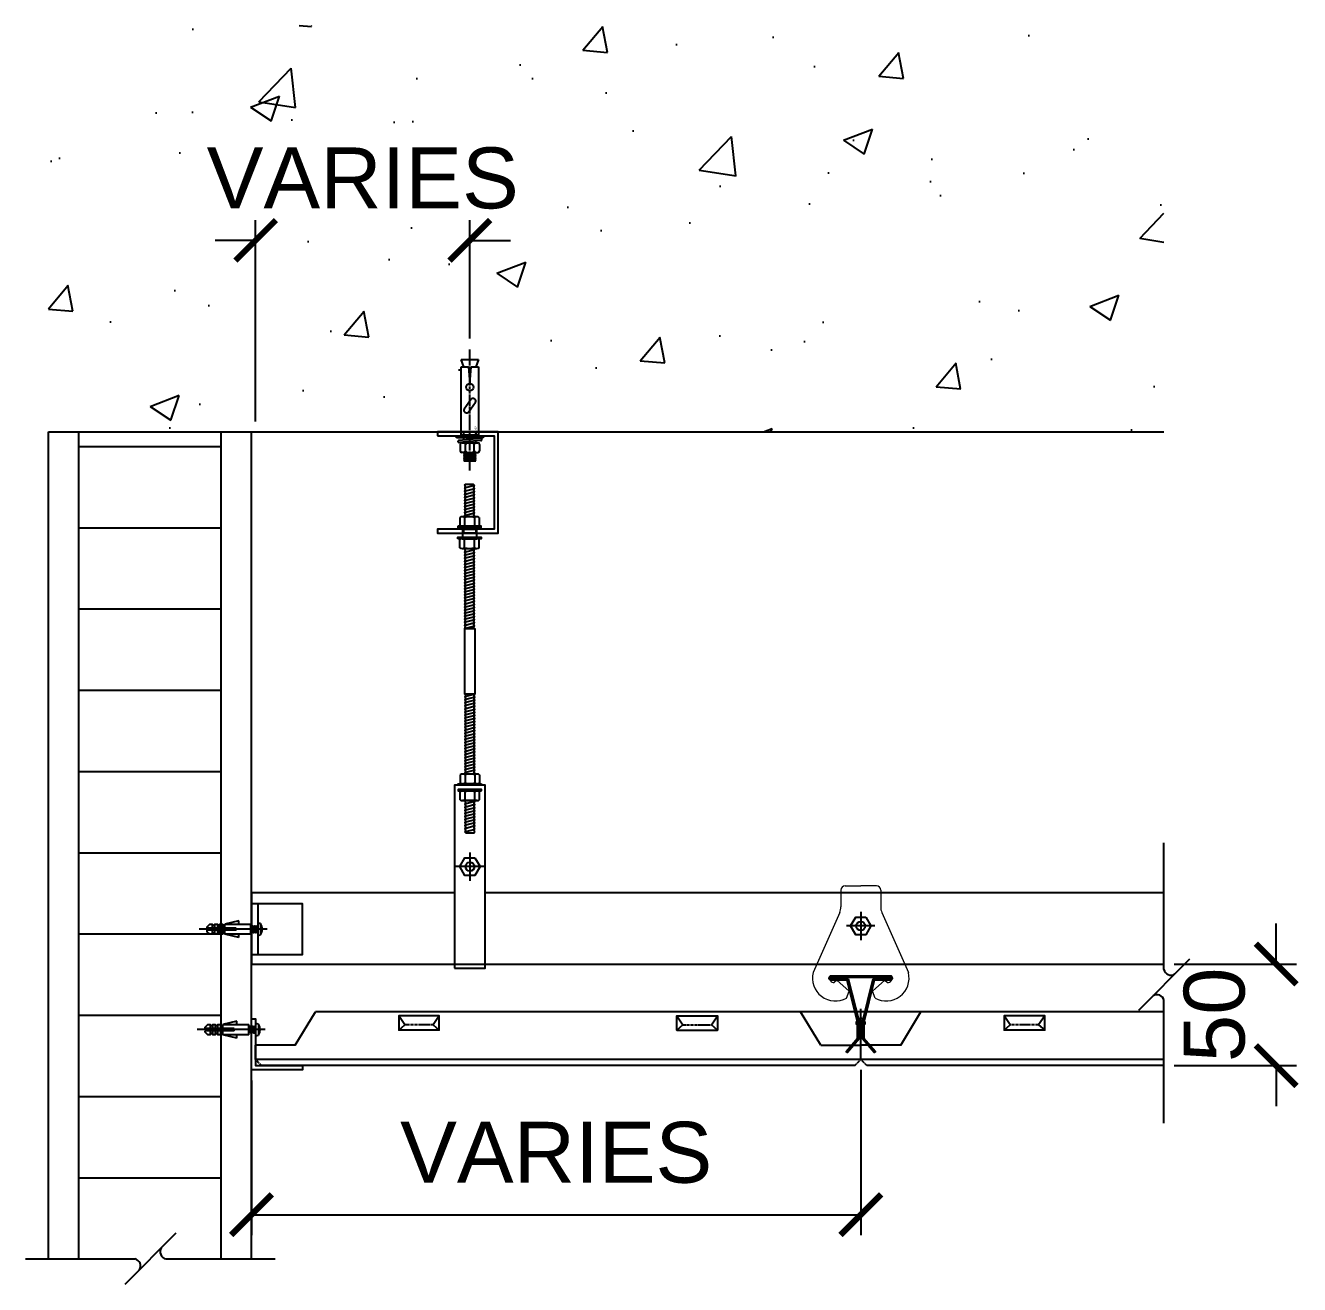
# Model space of a CAD drawing. Header units: millimetres. Extents: x 28487 to 58856, y 2691 to 22893.
# Drawn here: x 29081 to 29709, y 11157 to 11777 of the extents above; entities that cross this region are included whole.
import ezdxf

# ---------------------------------------------------------------- set-up
doc = ezdxf.new("R2010")
doc.units = ezdxf.units.MM
doc.linetypes.add('ACAD_ISO02W100', pattern=[15, 12, -3])
doc.linetypes.add('CENTER', pattern=[2, 1.25, -0.25, 0.25, -0.25])
for name, color, linetype in [('0-LOCK', 251, 'Continuous'), ('000 - EX D I M', 251, 'Continuous'), ('000 - H A T C H', 9, 'Continuous'), ('000 - L I N E 0.1', 1, 'Continuous'), ('ARC350_A', 1, 'Continuous'), ('GRID', 5, 'CENTER'), ('LINE', 7, 'Continuous')]:
    doc.layers.add(name, color=color, linetype=linetype)
doc.layers.add('000 - H I D D E N', color=7, linetype='Continuous', plot=False)
doc.styles.add('Arial', font='arial.ttf')
doc.styles.add('Cetury Gothic', font='GOTHIC.TTF')
doc.dimstyles.new('DIM 50 E-E', dxfattribs={"dimscale": 50, "dimtxt": 3, "dimasz": 2, "dimexe": 2, "dimexo": 2.5, "dimgap": 1.5, "dimtad": 1, "dimdec": 0, "dimzin": 0, "dimdsep": 46, "dimtxsty": 'Arial', "dimblk": 'ARCHTICK', "dimcen": 2, "dimclrd": 1, "dimclre": 1, "dimclrt": 3, "dimaunit": 1, "dimadec": 6, "dimazin": 0, "dimtfac": 1, "dimtdec": 0, "dimtix": 1, "dimtofl": 0, "dimtmove": 2, "dimatfit": 3, "dimfxl": 1, "dimtolj": 1, "dimtzin": 0, "dimlwd": -1, "dimlwe": -1, "dimarcsym": 0})

# ---------------------------------------------------------------- blocks, each defined once
blk = doc.blocks.new('A$C06CA28E6')
at = {"layer": '000 - H A T C H', "color": 8}
blk.add_line((15.82, 2.52), (10.78, -2.52), dxfattribs=at)
for centre, radius, start, end in [((14.97, 0.69), 0.709, 146.68, 258.0794), ((11.63, -0.69), 0.704, 326.7272, 78.2728)]:
    blk.add_arc(centre, radius, start, end, dxfattribs=at)
blk = doc.blocks.new('A$C61A14B6B')
at = {"layer": '000 - H A T C H', "color": 8}
blk.add_line((2.52, -5.46), (-2.52, -10.5), dxfattribs=at)
for centre, radius, start, end in [((0.69, -6.31), 0.709, 191.9206, 303.32), ((-0.69, -9.65), 0.704, 11.7272, 123.2728)]:
    blk.add_arc(centre, radius, start, end, dxfattribs=at)
blk = doc.blocks.new('A$C78244B8F')
at = {"layer": '000 - L I N E 0.1'}
for p, q in [((0.0195, 0.0083), (0.01267, 0.00665)), ((0.01267, 0.00665), (0.02547, 0.00665)), ((0.01267, 0.00465), (0.01267, 0.00665)), ((0.0195, 0.00665), (0.0195, 0.0083)), ((0.02547, 0.00165), (0.02547, 0.00665)), ((0.02878, 0.00706), (0.02878, 0.00124)), ((0.03024, 0.00691), (0.03024, 0.00139)), ((0.03338, 0.00415), (0, 0.00415)), ((0.0182, 0.00465), (0.00392, 0.00465)), ((0.00767, 0.00602), (0.00642, 0.00602)), ((0.00767, 0.00227), (0.00642, 0.00227)), ((0.01017, 0.00602), (0.00892, 0.00602)), ((0.01017, 0.00227), (0.00892, 0.00227)), ((0.01267, 0.00602), (0.01142, 0.00602)), ((0.01267, 0.00227), (0.01142, 0.00227)), ((0.01267, 0.00165), (0.01267, 0.00365)), ((0.02547, 0.00165), (0.01267, 0.00165)), ((0.0195, 0), (0.01267, 0.00165)), ((0.0182, 0.00365), (0.0182, 0.00465)), ((0.0195, 0), (0.0195, 0.00165)), ((0.02587, 0.00545), (0.02547, 0.00545)), ((0.02591, 0.00285), (0.02547, 0.00481)), ((0.02551, 0.00245), (0.02547, 0.00253)), ((0.02568, 0.00245), (0.02591, 0.00285)), ((0.02645, 0.00285), (0.0259, 0.00285)), ((0.02703, 0.00545), (0.02649, 0.00545)), ((0.02761, 0.00285), (0.02707, 0.00285)), ((0.02819, 0.00545), (0.02765, 0.00545)), ((0.02877, 0.00285), (0.02823, 0.00285)), ((0.03024, 0.00451), (0.03024, 0.00379)), ((0.03095, 0.00451), (0.03024, 0.00451)), ((0.03024, 0.00379), (0.03095, 0.00379))]:
    blk.add_line(p, q, dxfattribs=at)
for points in [[(0.00392, 0.00465), (0.00392, 0.0054), (0.00517, 0.00665), (0.00642, 0.00665), (0.00642, 0.00465)], [(0.00767, 0.00465), (0.00767, 0.00665), (0.00892, 0.00665), (0.00892, 0.00465)], [(0.01017, 0.00465), (0.01017, 0.00665), (0.01142, 0.00665), (0.01142, 0.00465)], [(0.0182, 0.00365), (0.00392, 0.00365)], [(0.00642, 0.00365), (0.00642, 0.00165), (0.00517, 0.00165), (0.00392, 0.0029), (0.00392, 0.00365)], [(0.00892, 0.00365), (0.00892, 0.00165), (0.00767, 0.00165), (0.00767, 0.00365)], [(0.01142, 0.00365), (0.01142, 0.00165), (0.01017, 0.00165), (0.01017, 0.00365)]]:
    blk.add_lwpolyline(points, dxfattribs=at)
for points in [[(0.02668, 0.00246), (0.02645, 0.00285), (0.02587, 0.00545), (0.02609, 0.00585, -0.57735), (0.02626, 0.00585), (0.02649, 0.00545), (0.02707, 0.00285), (0.02684, 0.00246, -0.57)], [(0.02784, 0.00246), (0.02761, 0.00285), (0.02703, 0.00546), (0.02726, 0.00585, -0.57735), (0.02742, 0.00585), (0.02765, 0.00546), (0.02823, 0.00285), (0.028, 0.00246, -0.57)]]:
    blk.add_lwpolyline(points, format="xyb", close=True, dxfattribs=at)
blk.add_lwpolyline([(0.02878, 0.00283), (0.02877, 0.00285), (0.02819, 0.00545), (0.02842, 0.00585, -0.57735), (0.02858, 0.00585), (0.02878, 0.0055)], format="xyb", dxfattribs=at)
for centre, radius, start, end in [((0.02878, -0.00028), 0.00734, 78.57881, 90), ((0.02535, 0.00415), 0.00561, 0, 29.48713), ((0.0256, 0.0025), 0.0000944, 210, 330), ((0.02878, 0.00858), 0.00734, 270, 281.42119), ((0.02535, 0.00415), 0.00561, 330.51287, 0)]:
    blk.add_arc(centre, radius, start, end, dxfattribs=at)
blk = doc.blocks.new('ERGEHTRHSRH')
at = {"color": 2}
for points in [[(34769.23, 5357.41, -0.552912), (34769.22, 5359.48), (34799.08, 5359.48, -0.552912), (34799.06, 5357.41), (34790.8, 5357.41), (34785.72, 5336.74)], [(34784.92, 5336.75), (34790.32, 5358), (34799.01, 5358, 0.453841), (34799.01, 5358.75), (34769.29, 5358.75, 0.453841), (34769.29, 5358), (34777.97, 5358), (34783.32, 5336.93), (34783.32, 5328.52), (34777.58, 5321.82), (34776.97, 5322.34), (34782.52, 5328.81), (34782.52, 5336.93), (34777.49, 5357.41), (34769.22, 5357.41)]]:
    blk.add_lwpolyline(points, format="xyb", dxfattribs=at)
blk.add_lwpolyline([(34785.72, 5336.74), (34785.72, 5328.87), (34791.32, 5322.34), (34790.71, 5321.82), (34784.92, 5328.57), (34784.92, 5336.75)], dxfattribs=at)
blk = doc.blocks.new('RHREHA')
at = {"color": 1, "linetype": 'Continuous', "lineweight": 0}
for p, q in [((33908.55, 5353.16), (33908.55, 5344.92)), ((33910.63, 5355.24), (33918.34, 5355.24)), ((33926.06, 5355.24), (33918.34, 5355.24)), ((33928.14, 5353.16), (33928.14, 5344.92)), ((33907.96, 5342.13), (33894.92, 5312.55)), ((33928.73, 5342.13), (33941.77, 5312.55)), ((33933.3, 5310.91), (33903.39, 5310.91)), ((33906.53, 5308.83), (33905.18, 5307.6)), ((33912.65, 5303.32), (33906.53, 5308.83)), ((33924.04, 5303.32), (33930.15, 5308.83)), ((33930.15, 5308.83), (33931.51, 5307.6)), ((33911.33, 5300.02), (33912.65, 5303.32)), ((33925.36, 5300.02), (33924.04, 5303.32))]:
    blk.add_line(p, q, dxfattribs=at)
blk.add_circle((33918.34, 5335.49), 2.23, dxfattribs=at)
for centre, radius, start, end in [((33910.63, 5353.16), 2.08, 90, 180), ((33926.06, 5353.16), 2.08, 0, 90), ((33901.62, 5344.92), 6.93, 336.20925, 0), ((33935.07, 5344.92), 6.93, 180, 203.79075), ((33905.8, 5309.79), 11.23, 165.80024, 299.46281), ((33905.32, 5310.04), 2.45, 168.72975, 266.85814), ((33903.39, 5310.43), 0.485, 90, 168.72975), ((33930.89, 5309.79), 11.23, 240.53719, 14.19976), ((33931.37, 5310.04), 2.45, 273.14186, 11.27025), ((33933.3, 5310.43), 0.485, 11.27025, 90)]:
    blk.add_arc(centre, radius, start, end, dxfattribs=at)
blk = doc.blocks.new('PLAN-BOLT')
for p, q in [((0, 7), (0, -7)), ((-7, 0), (7, 0))]:
    blk.add_line(p, q)
blk.add_lwpolyline([(-2.5, 4.33), (-5, 0), (-2.5, -4.33), (2.5, -4.33), (5, 0), (2.5, 4.33)], close=True)
blk = doc.blocks.new('HRAAREH')
at = {"layer": '0-LOCK', "color": 1}
blk.add_lwpolyline([(34277.88, 5580.82), (34283.88, 5580.82), (34283.88, 5578.82), (34277.88, 5578.82)], close=True, dxfattribs=at)
at = {"layer": '0-LOCK'}
blk.add_lwpolyline([(34277.88, 5532.82), (34283.88, 5532.82), (34283.88, 5530.82), (34277.88, 5530.82)], close=True, dxfattribs=at)
at = {"layer": '000 - L I N E 0.1', "color": 251, "linetype": 'CENTER'}
blk.add_line((34280.88, 5561.73), (34280.88, 5621.67), dxfattribs=at)
at = {"layer": '000 - L I N E 0.1', "color": 1}
for p, q in [((34277.88, 5612.81), (34276.68, 5616.41)), ((34276.68, 5616.41), (34285.08, 5616.41)), ((34285.08, 5616.41), (34283.88, 5612.81)), ((34276.68, 5579.05), (34276.68, 5612.81)), ((34276.68, 5612.81), (34280.19, 5612.81)), ((34280.19, 5612.81), (34280.88, 5604.59)), ((34280.88, 5604.59), (34281.58, 5612.81)), ((34281.58, 5612.81), (34285.08, 5612.81)), ((34285.08, 5612.81), (34285.08, 5579.05)), ((34281.58, 5596.83), (34278.14, 5591.91)), ((34283.38, 5596.79), (34282.97, 5597.07)), ((34278.38, 5590.52), (34278.79, 5590.23)), ((34280.18, 5590.48), (34283.63, 5595.39)), ((34274.38, 5577.82), (34274.38, 5578.82)), ((34274.38, 5578.82), (34287.38, 5578.82)), ((34287.38, 5577.82), (34274.38, 5577.82)), ((34285.08, 5579.05), (34276.68, 5579.05)), ((34277.88, 5578.82), (34277.88, 5579.05)), ((34277.88, 5576.9), (34277.88, 5577.82)), ((34283.88, 5578.82), (34283.88, 5579.05)), ((34283.88, 5577.43), (34283.88, 5577.82)), ((34287.38, 5578.82), (34287.38, 5577.82)), ((34275.16, 5575.86), (34275.13, 5576.26)), ((34275.49, 5576.69), (34286.17, 5577.63)), ((34286.27, 5576.43), (34275.59, 5575.5)), ((34276.08, 5574.57), (34276.08, 5571.45)), ((34276.92, 5575.41), (34284.84, 5575.41)), ((34277.94, 5575.41), (34276.92, 5575.41)), ((34277.88, 5575.41), (34277.88, 5575.7)), ((34277.94, 5575.41), (34279.62, 5575.41)), ((34278.78, 5571.45), (34278.78, 5574.57)), ((34279.62, 5575.41), (34282.15, 5575.41)), ((34282.15, 5575.41), (34283.83, 5575.41)), ((34282.99, 5571.45), (34282.99, 5574.57)), ((34283.83, 5575.41), (34284.84, 5575.41)), ((34283.88, 5575.41), (34283.88, 5576.22)), ((34285.68, 5574.57), (34285.68, 5571.45)), ((34286.6, 5577.27), (34286.64, 5576.87)), ((34277.94, 5570.61), (34276.92, 5570.61)), ((34283.88, 5570.61), (34277.88, 5570.01)), ((34283.88, 5570.01), (34277.88, 5569.41)), ((34283.88, 5569.41), (34277.88, 5568.81)), ((34283.88, 5568.81), (34277.88, 5568.21)), ((34283.88, 5568.21), (34277.88, 5567.61)), ((34283.88, 5567.61), (34277.88, 5567.01)), ((34283.88, 5567.01), (34277.88, 5566.41)), ((34277.88, 5566.41), (34283.88, 5566.41)), ((34277.94, 5570.61), (34279.62, 5570.61)), ((34279.62, 5570.61), (34282.15, 5570.61)), ((34282.15, 5570.61), (34283.83, 5570.61)), ((34283.83, 5570.61), (34284.84, 5570.61))]:
    blk.add_line(p, q, dxfattribs=at)
blk.add_circle((34280.88, 5602.79), 1.8, dxfattribs=at)
for centre, radius, start, end in [((34282.4, 5596.25), 1, 55, 145), ((34282.81, 5595.97), 1, 325, 55), ((34278.96, 5591.34), 1, 145, 235), ((34279.37, 5591.05), 1, 235, 325), ((34275.52, 5576.3), 0.4, 95, 185), ((34275.56, 5575.9), 0.4, 185, 275), ((34276.92, 5574.57), 0.84, 90, 180), ((34277.94, 5574.57), 0.84, 360, 90), ((34279.62, 5574.57), 0.84, 90, 180), ((34282.15, 5574.57), 0.84, 360, 90), ((34283.83, 5574.57), 0.84, 90, 180), ((34284.84, 5574.57), 0.84, 360, 90), ((34286.2, 5577.23), 0.4, 5, 95), ((34286.24, 5576.83), 0.4, 275, 5), ((34276.92, 5571.45), 0.84, 180, 270), ((34277.88, 5570.31), 0.3, 270, 90), ((34277.88, 5569.71), 0.3, 270, 90), ((34277.88, 5569.11), 0.3, 270, 90), ((34277.88, 5568.51), 0.3, 270, 90), ((34277.88, 5567.91), 0.3, 270, 90), ((34277.88, 5567.31), 0.3, 270, 90), ((34277.88, 5566.71), 0.3, 270, 90), ((34277.94, 5571.45), 0.84, 270, 0), ((34279.62, 5571.45), 0.84, 180, 270), ((34282.15, 5571.45), 0.84, 270, 0), ((34283.83, 5571.45), 0.84, 180, 270), ((34283.88, 5570.31), 0.3, 90, 270), ((34283.88, 5569.71), 0.3, 90, 270), ((34283.88, 5569.11), 0.3, 90, 270), ((34283.88, 5568.51), 0.3, 90, 270), ((34283.88, 5567.91), 0.3, 90, 270), ((34283.88, 5567.31), 0.3, 90, 270), ((34283.88, 5566.71), 0.3, 90, 270), ((34284.84, 5571.45), 0.84, 270, 0)]:
    blk.add_arc(centre, radius, start, end, dxfattribs=at)
at = {"layer": 'ARC350_A'}
for p, q in [((34283.21, 5554.33), (34278.21, 5552.99)), ((34283.21, 5554.33), (34278.21, 5552.99)), ((34283.21, 5554.33), (34278.21, 5552.99)), ((34283.21, 5554.33), (34278.21, 5552.99)), ((34275.93, 5538.65), (34275.93, 5534.61)), ((34275.93, 5538.65), (34275.93, 5534.61)), ((34277.13, 5539), (34284.3, 5539)), ((34277.13, 5539), (34284.3, 5539)), ((34277.13, 5534.26), (34284.3, 5534.26)), ((34277.13, 5534.26), (34284.3, 5534.26)), ((34278.32, 5538.65), (34278.32, 5534.61)), ((34278.32, 5538.65), (34278.32, 5534.61)), ((34283.11, 5538.65), (34283.11, 5534.61)), ((34283.11, 5538.65), (34283.11, 5534.61)), ((34285.5, 5538.65), (34285.5, 5534.61)), ((34285.5, 5538.65), (34285.5, 5534.61)), ((34275.93, 5523.71), (34275.93, 5527.75)), ((34275.93, 5523.71), (34275.93, 5527.75)), ((34277.13, 5528.1), (34284.3, 5528.1)), ((34277.13, 5528.1), (34284.3, 5528.1)), ((34277.21, 5532.89), (34284.21, 5532.89)), ((34277.21, 5530.89), (34284.21, 5530.89)), ((34278.32, 5523.71), (34278.32, 5527.75)), ((34278.32, 5523.71), (34278.32, 5527.75)), ((34283.11, 5523.71), (34283.11, 5527.75)), ((34283.11, 5523.71), (34283.11, 5527.75)), ((34285.5, 5523.71), (34285.5, 5527.75)), ((34285.5, 5523.71), (34285.5, 5527.75)), ((34277.13, 5523.36), (34284.3, 5523.36)), ((34277.13, 5523.36), (34284.3, 5523.36)), ((34278.21, 5483.99), (34282.97, 5483.99)), ((34278.21, 5483.99), (34282.97, 5483.99)), ((34283.4, 5451.64), (34278.65, 5451.64)), ((34276.12, 5411.92), (34276.12, 5407.89)), ((34284.49, 5412.27), (34277.32, 5412.27)), ((34278.51, 5411.92), (34278.51, 5407.89)), ((34283.3, 5411.92), (34283.3, 5407.89)), ((34285.69, 5411.92), (34285.69, 5407.89)), ((34284.49, 5407.53), (34277.32, 5407.53))]:
    blk.add_line(p, q, dxfattribs=at)
at = {"layer": 'ARC350_A', "linetype": 'ACAD_ISO02W100'}
for p, q in [((34277.21, 5532.89), (34277.21, 5530.89)), ((34277.21, 5530.89), (34277.21, 5528.89)), ((34284.21, 5532.89), (34284.21, 5530.89)), ((34284.21, 5530.89), (34284.21, 5528.89))]:
    blk.add_line(p, q, dxfattribs=at)
at = {"layer": 'ARC350_A', "color": 251}
for p, q in [((34276.12, 5399.57), (34276.12, 5403.6)), ((34284.49, 5403.95), (34277.32, 5403.95)), ((34278.51, 5399.57), (34278.51, 5403.6)), ((34283.3, 5399.57), (34283.3, 5403.6)), ((34285.69, 5399.57), (34285.69, 5403.6)), ((34284.49, 5399.22), (34277.32, 5399.22)), ((34278.4, 5383.88), (34283.4, 5385.22)), ((34278.4, 5383.88), (34283.4, 5385.22))]:
    blk.add_line(p, q, dxfattribs=at)
at = {"layer": 'ARC350_A', "color": 2}
blk.add_lwpolyline([(34264.88, 5578.82), (34292.88, 5578.82), (34292.88, 5532.82), (34264.88, 5532.82), (34264.88, 5530.82), (34294.88, 5530.82), (34294.88, 5580.82), (34264.88, 5580.82)], close=True, dxfattribs=at)
at = {"layer": 'ARC350_A'}
for points in [[(34278.21, 5549.99, 0.666667), (34278.21, 5551.49), (34283.21, 5552.83, 0.666667), (34283.21, 5551.33)], [(34278.21, 5549.99, 0.666667), (34278.21, 5551.49), (34283.21, 5552.83, 0.666667), (34283.21, 5551.33)], [(34278.21, 5549.99, 0.666667), (34278.21, 5551.49), (34283.21, 5552.83, 0.666667), (34283.21, 5551.33)], [(34278.21, 5549.99, 0.666667), (34278.21, 5551.49), (34283.21, 5552.83, 0.666667), (34283.21, 5551.33)], [(34278.21, 5548.49, 0.666667), (34278.21, 5549.99), (34283.21, 5551.33, 0.666667), (34283.21, 5549.83)], [(34278.21, 5548.49, 0.666667), (34278.21, 5549.99), (34283.21, 5551.33, 0.666667), (34283.21, 5549.83)], [(34278.21, 5548.49, 0.666667), (34278.21, 5549.99), (34283.21, 5551.33, 0.666667), (34283.21, 5549.83)], [(34278.21, 5548.49, 0.666667), (34278.21, 5549.99), (34283.21, 5551.33, 0.666667), (34283.21, 5549.83)], [(34278.21, 5546.99, 0.666667), (34278.21, 5548.49), (34283.21, 5549.83, 0.666667), (34283.21, 5548.33)], [(34278.21, 5546.99, 0.666667), (34278.21, 5548.49), (34283.21, 5549.83, 0.666667), (34283.21, 5548.33)], [(34278.21, 5546.99, 0.666667), (34278.21, 5548.49), (34283.21, 5549.83, 0.666667), (34283.21, 5548.33)], [(34278.21, 5546.99, 0.666667), (34278.21, 5548.49), (34283.21, 5549.83, 0.666667), (34283.21, 5548.33)], [(34278.21, 5545.49, 0.666667), (34278.21, 5546.99), (34283.21, 5548.33, 0.666667), (34283.21, 5546.83)], [(34278.21, 5545.49, 0.666667), (34278.21, 5546.99), (34283.21, 5548.33, 0.666667), (34283.21, 5546.83)], [(34278.21, 5545.49, 0.666667), (34278.21, 5546.99), (34283.21, 5548.33, 0.666667), (34283.21, 5546.83)], [(34278.21, 5545.49, 0.666667), (34278.21, 5546.99), (34283.21, 5548.33, 0.666667), (34283.21, 5546.83)], [(34278.21, 5543.99, 0.666667), (34278.21, 5545.49), (34283.21, 5546.83, 0.666667), (34283.21, 5545.33)], [(34278.21, 5543.99, 0.666667), (34278.21, 5545.49), (34283.21, 5546.83, 0.666667), (34283.21, 5545.33)], [(34278.21, 5542.49, 0.666667), (34278.21, 5543.99), (34283.21, 5545.33, 0.666667), (34283.21, 5543.83)], [(34278.21, 5542.49, 0.666667), (34278.21, 5543.99), (34283.21, 5545.33, 0.666667), (34283.21, 5543.83)], [(34278.21, 5540.99, 0.666667), (34278.21, 5542.49), (34283.21, 5543.83, 0.666667), (34283.21, 5542.33)], [(34278.21, 5540.99, 0.666667), (34278.21, 5542.49), (34283.21, 5543.83, 0.666667), (34283.21, 5542.33)], [(34278.21, 5539.49, 0.666667), (34278.21, 5540.99), (34283.21, 5542.33, 0.666667), (34283.21, 5540.83)], [(34278.21, 5539.49, 0.666667), (34278.21, 5540.99), (34283.21, 5542.33, 0.666667), (34283.21, 5540.83)], [(34278.67, 5539, 0.216982), (34278.21, 5539.49), (34283.21, 5540.83, 0.666667), (34283.21, 5539.33)], [(34278.67, 5539, 0.216982), (34278.21, 5539.49), (34283.21, 5540.83, 0.666667), (34283.21, 5539.33)], [(34281.97, 5539), (34283.21, 5539.33, 0.160676), (34282.83, 5539, 0.160676)], [(34281.97, 5539), (34283.21, 5539.33, 0.160676), (34282.83, 5539, 0.160676)], [(34278.21, 5521.49, 0.666667), (34278.21, 5522.99), (34279.59, 5523.36)], [(34278.21, 5522.99, 0.173762), (34278.62, 5523.36, 0.173762)], [(34278.21, 5521.49, 0.666667), (34278.21, 5522.99), (34279.59, 5523.36)], [(34278.21, 5522.99, 0.173762), (34278.62, 5523.36, 0.173762)], [(34278.21, 5519.99, 0.666667), (34278.21, 5521.49), (34283.21, 5522.83, 0.666667), (34283.21, 5521.33)], [(34278.21, 5519.99, 0.666667), (34278.21, 5521.49), (34283.21, 5522.83, 0.666667), (34283.21, 5521.33)], [(34278.21, 5518.49, 0.666667), (34278.21, 5519.99), (34283.21, 5521.33, 0.666667), (34283.21, 5519.83)], [(34278.21, 5518.49, 0.666667), (34278.21, 5519.99), (34283.21, 5521.33, 0.666667), (34283.21, 5519.83)], [(34282.74, 5523.36, 0.22916), (34283.21, 5522.83)], [(34282.74, 5523.36, 0.22916), (34283.21, 5522.83)], [(34282.76, 5523.36, 0.212572), (34283.21, 5522.88)], [(34282.76, 5523.36, 0.212572), (34283.21, 5522.88)], [(34278.21, 5516.99, 0.666667), (34278.21, 5518.49), (34283.21, 5519.83, 0.666667), (34283.21, 5518.33)], [(34278.21, 5516.99, 0.666667), (34278.21, 5518.49), (34283.21, 5519.83, 0.666667), (34283.21, 5518.33)], [(34278.21, 5515.49, 0.666667), (34278.21, 5516.99), (34283.21, 5518.33, 0.666667), (34283.21, 5516.83)], [(34278.21, 5515.49, 0.666667), (34278.21, 5516.99), (34283.21, 5518.33, 0.666667), (34283.21, 5516.83)], [(34278.21, 5513.99, 0.666667), (34278.21, 5515.49), (34283.21, 5516.83, 0.666667), (34283.21, 5515.33)], [(34278.21, 5513.99, 0.666667), (34278.21, 5515.49), (34283.21, 5516.83, 0.666667), (34283.21, 5515.33)], [(34278.21, 5512.49, 0.666667), (34278.21, 5513.99), (34283.21, 5515.33, 0.666667), (34283.21, 5513.83)], [(34278.21, 5512.49, 0.666667), (34278.21, 5513.99), (34283.21, 5515.33, 0.666667), (34283.21, 5513.83)], [(34278.21, 5510.99, 0.666667), (34278.21, 5512.49), (34283.21, 5513.83, 0.666667), (34283.21, 5512.33)], [(34278.21, 5510.99, 0.666667), (34278.21, 5512.49), (34283.21, 5513.83, 0.666667), (34283.21, 5512.33)], [(34278.21, 5509.49, 0.666667), (34278.21, 5510.99), (34283.21, 5512.33, 0.666667), (34283.21, 5510.83)], [(34278.21, 5509.49, 0.666667), (34278.21, 5510.99), (34283.21, 5512.33, 0.666667), (34283.21, 5510.83)], [(34278.21, 5507.99, 0.666667), (34278.21, 5509.49), (34283.21, 5510.83, 0.666667), (34283.21, 5509.33)], [(34278.21, 5507.99, 0.666667), (34278.21, 5509.49), (34283.21, 5510.83, 0.666667), (34283.21, 5509.33)], [(34278.21, 5506.49, 0.666667), (34278.21, 5507.99), (34283.21, 5509.33, 0.666667), (34283.21, 5507.83)], [(34278.21, 5506.49, 0.666667), (34278.21, 5507.99), (34283.21, 5509.33, 0.666667), (34283.21, 5507.83)], [(34278.21, 5504.99, 0.666667), (34278.21, 5506.49), (34283.21, 5507.83, 0.666667), (34283.21, 5506.33)], [(34278.21, 5504.99, 0.666667), (34278.21, 5506.49), (34283.21, 5507.83, 0.666667), (34283.21, 5506.33)], [(34278.21, 5503.49, 0.666667), (34278.21, 5504.99), (34283.21, 5506.33, 0.666667), (34283.21, 5504.83)], [(34278.21, 5503.49, 0.666667), (34278.21, 5504.99), (34283.21, 5506.33, 0.666667), (34283.21, 5504.83)], [(34278.21, 5501.99, 0.666667), (34278.21, 5503.49), (34283.21, 5504.83, 0.666667), (34283.21, 5503.33)], [(34278.21, 5501.99, 0.666667), (34278.21, 5503.49), (34283.21, 5504.83, 0.666667), (34283.21, 5503.33)], [(34278.21, 5500.49, 0.666667), (34278.21, 5501.99), (34283.21, 5503.33, 0.666667), (34283.21, 5501.83)], [(34278.21, 5500.49, 0.666667), (34278.21, 5501.99), (34283.21, 5503.33, 0.666667), (34283.21, 5501.83)], [(34278.21, 5498.99, 0.666667), (34278.21, 5500.49), (34283.21, 5501.83, 0.666667), (34283.21, 5500.33)], [(34278.21, 5498.99, 0.666667), (34278.21, 5500.49), (34283.21, 5501.83, 0.666667), (34283.21, 5500.33)], [(34278.21, 5497.49, 0.666667), (34278.21, 5498.99), (34283.21, 5500.33, 0.666667), (34283.21, 5498.83)], [(34278.21, 5497.49, 0.666667), (34278.21, 5498.99), (34283.21, 5500.33, 0.666667), (34283.21, 5498.83)], [(34278.21, 5495.99, 0.666667), (34278.21, 5497.49), (34283.21, 5498.83, 0.666667), (34283.21, 5497.33)], [(34278.21, 5495.99, 0.666667), (34278.21, 5497.49), (34283.21, 5498.83, 0.666667), (34283.21, 5497.33)], [(34278.21, 5494.49, 0.666667), (34278.21, 5495.99), (34283.21, 5497.33, 0.666667), (34283.21, 5495.83)], [(34278.21, 5494.49, 0.666667), (34278.21, 5495.99), (34283.21, 5497.33, 0.666667), (34283.21, 5495.83)], [(34278.21, 5492.99, 0.666667), (34278.21, 5494.49), (34283.21, 5495.83, 0.666667), (34283.21, 5494.33)], [(34278.21, 5492.99, 0.666667), (34278.21, 5494.49), (34283.21, 5495.83, 0.666667), (34283.21, 5494.33)], [(34278.21, 5491.49, 0.666667), (34278.21, 5492.99), (34283.21, 5494.33, 0.666667), (34283.21, 5492.83)], [(34278.21, 5491.49, 0.666667), (34278.21, 5492.99), (34283.21, 5494.33, 0.666667), (34283.21, 5492.83)], [(34278.21, 5489.99, 0.666667), (34278.21, 5491.49), (34283.21, 5492.83, 0.666667), (34283.21, 5491.33)], [(34278.21, 5489.99, 0.666667), (34278.21, 5491.49), (34283.21, 5492.83, 0.666667), (34283.21, 5491.33)], [(34278.21, 5488.49, 0.666667), (34278.21, 5489.99), (34283.21, 5491.33, 0.666667), (34283.21, 5489.83)], [(34278.21, 5488.49, 0.666667), (34278.21, 5489.99), (34283.21, 5491.33, 0.666667), (34283.21, 5489.83)], [(34278.21, 5486.99, 0.666667), (34278.21, 5488.49), (34283.21, 5489.83, 0.666667), (34283.21, 5488.33)], [(34278.21, 5486.99, 0.666667), (34278.21, 5488.49), (34283.21, 5489.83, 0.666667), (34283.21, 5488.33)], [(34278.21, 5485.49, 0.666667), (34278.21, 5486.99), (34283.21, 5488.33, 0.666667), (34283.21, 5486.83)], [(34278.21, 5485.49, 0.666667), (34278.21, 5486.99), (34283.21, 5488.33, 0.666667), (34283.21, 5486.83)], [(34278.21, 5483.99, 0.666667), (34278.21, 5485.49), (34283.21, 5486.83, 0.666667), (34283.21, 5485.33)], [(34278.21, 5483.99, 0.666667), (34278.21, 5485.49), (34283.21, 5486.83, 0.666667), (34283.21, 5485.33)], [(34278.21, 5483.99), (34283.21, 5485.33, 0.542498), (34282.97, 5483.99)], [(34278.21, 5483.99), (34283.21, 5485.33, 0.542498), (34282.97, 5483.99)], [(34283.4, 5451.64, 0.666667), (34283.4, 5450.14), (34278.4, 5448.8, 0.666667), (34278.4, 5450.3)], [(34283.4, 5451.64), (34278.4, 5450.3, 0.542498), (34278.65, 5451.64)], [(34283.4, 5450.14, 0.666667), (34283.4, 5448.64), (34278.4, 5447.3, 0.666667), (34278.4, 5448.8)], [(34283.4, 5448.64, 0.666667), (34283.4, 5447.14), (34278.4, 5445.8, 0.666667), (34278.4, 5447.3)], [(34283.4, 5447.14, 0.666667), (34283.4, 5445.64), (34278.4, 5444.3, 0.666667), (34278.4, 5445.8)], [(34283.4, 5445.64, 0.666667), (34283.4, 5444.14), (34278.4, 5442.8, 0.666667), (34278.4, 5444.3)], [(34283.4, 5444.14, 0.666667), (34283.4, 5442.64), (34278.4, 5441.3, 0.666667), (34278.4, 5442.8)], [(34283.4, 5442.64, 0.666667), (34283.4, 5441.14), (34278.4, 5439.8, 0.666667), (34278.4, 5441.3)], [(34283.4, 5441.14, 0.666667), (34283.4, 5439.64), (34278.4, 5438.3, 0.666667), (34278.4, 5439.8)], [(34283.4, 5439.64, 0.666667), (34283.4, 5438.14), (34278.4, 5436.8, 0.666667), (34278.4, 5438.3)], [(34283.4, 5438.14, 0.666667), (34283.4, 5436.64), (34278.4, 5435.3, 0.666667), (34278.4, 5436.8)], [(34283.4, 5436.64, 0.666667), (34283.4, 5435.14), (34278.4, 5433.8, 0.666667), (34278.4, 5435.3)], [(34283.4, 5435.14, 0.666667), (34283.4, 5433.64), (34278.4, 5432.3, 0.666667), (34278.4, 5433.8)], [(34283.4, 5433.64, 0.666667), (34283.4, 5432.14), (34278.4, 5430.8, 0.666667), (34278.4, 5432.3)], [(34283.4, 5432.14, 0.666667), (34283.4, 5430.64), (34278.4, 5429.3, 0.666667), (34278.4, 5430.8)], [(34283.4, 5430.64, 0.666667), (34283.4, 5429.14), (34278.4, 5427.8, 0.666667), (34278.4, 5429.3)], [(34283.4, 5429.14, 0.666667), (34283.4, 5427.64), (34278.4, 5426.3, 0.666667), (34278.4, 5427.8)], [(34283.4, 5427.64, 0.666667), (34283.4, 5426.14), (34278.4, 5424.8, 0.666667), (34278.4, 5426.3)], [(34283.4, 5426.14, 0.666667), (34283.4, 5424.64), (34278.4, 5423.3, 0.666667), (34278.4, 5424.8)], [(34283.4, 5424.64, 0.666667), (34283.4, 5423.14), (34278.4, 5421.8, 0.666667), (34278.4, 5423.3)], [(34283.4, 5423.14, 0.666667), (34283.4, 5421.64), (34278.4, 5420.3, 0.666667), (34278.4, 5421.8)], [(34283.4, 5421.64, 0.666667), (34283.4, 5420.14), (34278.4, 5418.8, 0.666667), (34278.4, 5420.3)], [(34283.4, 5420.14, 0.666667), (34283.4, 5418.64), (34278.4, 5417.3, 0.666667), (34278.4, 5418.8)], [(34283.4, 5418.64, 0.666667), (34283.4, 5417.14), (34278.4, 5415.8, 0.666667), (34278.4, 5417.3)], [(34283.4, 5417.14, 0.666667), (34283.4, 5415.64), (34278.4, 5414.3, 0.666667), (34278.4, 5415.8)], [(34283.4, 5415.64, 0.666667), (34283.4, 5414.14), (34278.4, 5412.8, 0.666667), (34278.4, 5414.3)], [(34278.87, 5412.27, 0.22916), (34278.4, 5412.8)], [(34278.86, 5412.27, 0.212572), (34278.4, 5412.75)], [(34283.4, 5414.14, 0.666667), (34283.4, 5412.64), (34282.03, 5412.27)], [(34283.4, 5412.64, 0.173762), (34283, 5412.27)]]:
    blk.add_lwpolyline(points, format="xyb", dxfattribs=at)
for points in [[(34278.32, 5554.44), (34278.85, 5554.96), (34282.58, 5554.96), (34283.21, 5554.33)], [(34278.32, 5554.44), (34278.85, 5554.96), (34282.58, 5554.96), (34283.21, 5554.33)], [(34278.32, 5554.44), (34278.85, 5554.96), (34282.58, 5554.96), (34283.21, 5554.33)], [(34278.32, 5554.44), (34278.85, 5554.96), (34282.58, 5554.96), (34283.21, 5554.33)], [(34283.15, 5483.99), (34283.21, 5483.99), (34278.21, 5483.99), (34278.15, 5483.99)], [(34283.4, 5483.99), (34283.4, 5451.64), (34278.4, 5451.64), (34278.4, 5483.99)]]:
    blk.add_lwpolyline(points, dxfattribs=at)
for points in [[(34274.93, 5534.26), (34274.93, 5533.47), (34286.5, 5533.47), (34286.5, 5534.26)], [(34274.93, 5534.26), (34274.93, 5533.47), (34286.5, 5533.47), (34286.5, 5534.26)], [(34274.93, 5528.1), (34274.93, 5528.89), (34286.5, 5528.89), (34286.5, 5528.1)], [(34274.93, 5528.1), (34274.93, 5528.89), (34286.5, 5528.89), (34286.5, 5528.1)], [(34286.69, 5407.53), (34286.69, 5406.74), (34275.12, 5406.74), (34275.12, 5407.53)]]:
    blk.add_lwpolyline(points, close=True, dxfattribs=at)
at = {"layer": 'ARC350_A', "color": 251}
blk.add_lwpolyline([(34286.69, 5403.95), (34286.69, 5404.74), (34275.12, 5404.74), (34275.12, 5403.95)], close=True, dxfattribs=at)
for points in [[(34279.65, 5399.22), (34278.4, 5398.88, 0.160676), (34278.79, 5399.22)], [(34282.95, 5399.22, 0.216982), (34283.4, 5398.72), (34278.4, 5397.38, 0.666667), (34278.4, 5398.88)], [(34283.4, 5398.72, 0.666667), (34283.4, 5397.22), (34278.4, 5395.88, 0.666667), (34278.4, 5397.38)], [(34283.4, 5397.22, 0.666667), (34283.4, 5395.72), (34278.4, 5394.38, 0.666667), (34278.4, 5395.88)], [(34283.4, 5395.72, 0.666667), (34283.4, 5394.22), (34278.4, 5392.88, 0.666667), (34278.4, 5394.38)], [(34283.4, 5394.22, 0.666667), (34283.4, 5392.72), (34278.4, 5391.38, 0.666667), (34278.4, 5392.88)], [(34283.4, 5392.72, 0.666667), (34283.4, 5391.22), (34278.4, 5389.88, 0.666667), (34278.4, 5391.38)], [(34283.4, 5392.72, 0.666667), (34283.4, 5391.22), (34278.4, 5389.88, 0.666667), (34278.4, 5391.38)], [(34283.4, 5391.22, 0.666667), (34283.4, 5389.72), (34278.4, 5388.38, 0.666667), (34278.4, 5389.88)], [(34283.4, 5391.22, 0.666667), (34283.4, 5389.72), (34278.4, 5388.38, 0.666667), (34278.4, 5389.88)], [(34283.4, 5389.72, 0.666667), (34283.4, 5388.22), (34278.4, 5386.88, 0.666667), (34278.4, 5388.38)], [(34283.4, 5389.72, 0.666667), (34283.4, 5388.22), (34278.4, 5386.88, 0.666667), (34278.4, 5388.38)], [(34283.4, 5388.22, 0.666667), (34283.4, 5386.72), (34278.4, 5385.38, 0.666667), (34278.4, 5386.88)], [(34283.4, 5388.22, 0.666667), (34283.4, 5386.72), (34278.4, 5385.38, 0.666667), (34278.4, 5386.88)]]:
    blk.add_lwpolyline(points, format="xyb", dxfattribs=at)
blk.add_lwpolyline([(34283.3, 5383.78), (34282.77, 5383.25), (34279.04, 5383.25), (34278.4, 5383.88)], dxfattribs=at)
blk.add_lwpolyline([(34283.3, 5383.78), (34282.77, 5383.25), (34279.04, 5383.25), (34278.4, 5383.88)], dxfattribs=at)
at = {"layer": 'ARC350_A'}
for centre, radius, start, end in [((34277.9, 5553.74), 0.812, 292.61986, 58.94063), ((34277.9, 5553.74), 0.812, 292.61986, 58.94063), ((34277.9, 5553.74), 0.812, 292.61986, 58.94063), ((34277.9, 5553.74), 0.812, 292.61986, 58.94063), ((34277.9, 5552.24), 0.812, 292.61986, 67.38014), ((34277.9, 5552.24), 0.812, 292.61986, 67.38014), ((34277.9, 5552.24), 0.812, 292.61986, 67.38014), ((34277.9, 5552.24), 0.812, 292.61986, 67.38014), ((34283.53, 5553.58), 0.812, 112.61986, 247.38014), ((34283.53, 5553.58), 0.812, 112.61986, 247.38014), ((34283.53, 5553.58), 0.812, 112.61986, 247.38014), ((34283.53, 5553.58), 0.812, 112.61986, 247.38014), ((34277.13, 5536.79), 2.2, 57.13278, 122.86722), ((34277.13, 5536.79), 2.2, 57.13278, 122.86722), ((34277.13, 5536.46), 2.2, 237.13278, 302.86722), ((34277.13, 5536.46), 2.2, 237.13278, 302.86722), ((34280.71, 5530.71), 8.29, 73.22135, 106.77865), ((34280.71, 5530.71), 8.29, 73.22135, 106.77865), ((34280.71, 5542.55), 8.29, 253.22135, 286.77865), ((34280.71, 5542.55), 8.29, 253.22135, 286.77865), ((34284.3, 5536.79), 2.2, 57.13278, 122.86722), ((34284.3, 5536.79), 2.2, 57.13278, 122.86722), ((34284.3, 5536.46), 2.2, 237.13278, 302.86722), ((34284.3, 5536.46), 2.2, 237.13278, 302.86722), ((34277.13, 5525.9), 2.2, 57.13278, 122.86722), ((34277.13, 5525.9), 2.2, 57.13278, 122.86722), ((34280.71, 5519.81), 8.29, 73.22135, 106.77865), ((34280.71, 5519.81), 8.29, 73.22135, 106.77865), ((34284.3, 5525.9), 2.2, 57.13278, 122.86722), ((34284.3, 5525.9), 2.2, 57.13278, 122.86722), ((34277.13, 5525.57), 2.2, 237.13278, 302.86722), ((34277.13, 5525.57), 2.2, 237.13278, 302.86722), ((34280.71, 5531.65), 8.29, 253.22135, 286.77865), ((34280.71, 5531.65), 8.29, 253.22135, 286.77865), ((34284.3, 5525.57), 2.2, 237.13278, 302.86722), ((34284.3, 5525.57), 2.2, 237.13278, 302.86722), ((34277.32, 5410.07), 2.2, 57.13278, 122.86722), ((34280.9, 5403.98), 8.29, 73.22135, 106.77865), ((34284.49, 5410.07), 2.2, 57.13278, 122.86722), ((34277.32, 5409.74), 2.2, 237.13278, 302.86722), ((34280.9, 5415.82), 8.29, 253.22135, 286.77865), ((34284.49, 5409.74), 2.2, 237.13278, 302.86722)]:
    blk.add_arc(centre, radius, start, end, dxfattribs=at)
at = {"layer": 'ARC350_A', "color": 251}
for centre, radius, start, end in [((34277.32, 5401.75), 2.2, 57.13278, 122.86722), ((34280.9, 5395.67), 8.29, 73.22135, 106.77865), ((34284.49, 5401.75), 2.2, 57.13278, 122.86722), ((34277.32, 5401.42), 2.2, 237.13278, 302.86722), ((34280.9, 5407.5), 8.29, 253.22135, 286.77865), ((34284.49, 5401.42), 2.2, 237.13278, 302.86722), ((34278.09, 5384.63), 0.812, 292.61986, 67.38014), ((34278.09, 5384.63), 0.812, 292.61986, 67.38014), ((34283.72, 5385.97), 0.812, 112.61986, 247.38014), ((34283.72, 5385.97), 0.812, 112.61986, 247.38014), ((34283.72, 5384.47), 0.812, 112.61986, 238.94063), ((34283.72, 5384.47), 0.812, 112.61986, 238.94063)]:
    blk.add_arc(centre, radius, start, end, dxfattribs=at)
at = {"layer": '000 - H I D D E N', "color": 1, "insert": (34283.29, 5581.59), "char_height": 1, "width": 59.6844, "attachment_point": 2, "rotation": 90, "style": 'Cetury Gothic'}
blk.add_mtext('{\\C150;EB-02}', dxfattribs=at)
blk = doc.blocks.new('_ArchTick')
at = {"color": 0, "linetype": 'ByBlock', "const_width": 0.15}
blk.add_lwpolyline([(-0.5, -0.5), (0.5, 0.5)], dxfattribs=at)
blk = doc.blocks.new('*D106')
at = {"layer": '000 - EX D I M', "color": 1, "transparency": 16777216}
for p, q in [((818.54, 4213.4), (818.54, 4132)), ((518.54, 4208.1), (518.54, 4132)), ((518.54, 4142), (818.54, 4142))]:
    blk.add_line(p, q, dxfattribs=at)
at = {"layer": 'Defpoints', "color": 0, "transparency": 16777216}
for p in [(818.54, 4218.4), (518.54, 4213.1), (818.54, 4142)]:
    blk.add_point(p, dxfattribs=at)
at = {"layer": '000 - EX D I M', "color": 1, "transparency": 16777216, "xscale": 20, "yscale": 20, "zscale": 20, "rotation": 180}
blk.add_blockref('_ArchTick', (518.54, 4142), dxfattribs=at)
at = {"layer": '000 - EX D I M', "color": 1, "transparency": 16777216, "xscale": 20, "yscale": 20, "zscale": 20}
blk.add_blockref('_ArchTick', (818.54, 4142), dxfattribs=at)
at = {"layer": '000 - EX D I M', "color": 3, "transparency": 16777216, "insert": (668.54, 4172.51), "char_height": 30, "width": 2.5859, "attachment_point": 5, "style": 'Arial'}
blk.add_mtext('\\A1;VARIES', dxfattribs=at)
blk = doc.blocks.new('*D107')
at = {"layer": '000 - EX D I M', "color": 1, "transparency": 16777216}
for p, q in [((520.54, 4532.48), (520.54, 4631.7)), ((626.01, 4573.33), (626.01, 4631.7)), ((520.54, 4621.7), (500.54, 4621.7)), ((626.01, 4621.7), (646.01, 4621.7))]:
    blk.add_line(p, q, dxfattribs=at)
at = {"layer": 'Defpoints', "color": 0, "transparency": 16777216}
for p in [(626.01, 4621.7), (626.01, 4568.33), (520.54, 4527.48)]:
    blk.add_point(p, dxfattribs=at)
at = {"layer": '000 - EX D I M', "color": 1, "transparency": 16777216, "xscale": 20, "yscale": 20, "zscale": 20}
blk.add_blockref('_ArchTick', (520.54, 4621.7), dxfattribs=at)
at = {"layer": '000 - EX D I M', "color": 1, "transparency": 16777216, "xscale": 20, "yscale": 20, "zscale": 20, "rotation": 180}
blk.add_blockref('_ArchTick', (626.01, 4621.7), dxfattribs=at)
at = {"layer": '000 - EX D I M', "color": 3, "transparency": 16777216, "insert": (573.28, 4652.21), "char_height": 30, "attachment_point": 5, "style": 'Arial'}
blk.add_mtext('\\A1;VARIES', dxfattribs=at)
blk = doc.blocks.new('*D108')
at = {"layer": '000 - EX D I M', "color": 1, "transparency": 16777216}
for p, q in [((1023.1, 4265.4), (1023.1, 4285.4)), ((972.85, 4265.4), (1033.1, 4265.4)), ((972.85, 4215.4), (1033.1, 4215.4)), ((1023.1, 4215.4), (1023.1, 4195.4))]:
    blk.add_line(p, q, dxfattribs=at)
at = {"layer": 'Defpoints', "color": 0, "transparency": 16777216}
for p in [(967.85, 4265.4), (1023.1, 4265.4), (967.85, 4215.4)]:
    blk.add_point(p, dxfattribs=at)
at = {"layer": '000 - EX D I M', "color": 1, "transparency": 16777216, "xscale": 20, "yscale": 20, "zscale": 20}
for p, rotation in [((1023.1, 4265.4), 270), ((1023.1, 4215.4), 90)]:
    blk.add_blockref('_ArchTick', p, dxfattribs=dict(at, rotation=rotation))
at = {"layer": '000 - EX D I M', "color": 3, "transparency": 16777216, "insert": (992.78, 4240.4), "char_height": 30, "attachment_point": 5, "rotation": 90, "style": 'Arial'}
blk.add_mtext('\\A1;50', dxfattribs=at)
blk = doc.blocks.new('C-2-PP00-AR-2350-01-B_20251110-161513_EX_DIM')
at = {"layer": '000 - EX D I M'}
for base, p1, p2, picture, middle in [((626.01, 4621.7), (520.54, 4527.48), (626.01, 4568.33), '*D107', (573.28, 4652.21)), ((818.54, 4142), (518.54, 4213.1), (818.54, 4218.4), '*D106', (668.54, 4172.51))]:
    dim = blk.add_linear_dim(base=base, p1=p1, p2=p2, text='VARIES', dimstyle='DIM 50 E-E', override={"dimscale": 10, "dimexe": 1, "dimexo": 0.5}, dxfattribs=at)
    dim.commit()
    dim.dimension.update_dxf_attribs({"geometry": picture, "text_midpoint": middle})
dim = blk.add_linear_dim(base=(1023.1, 4265.4), p1=(967.85, 4215.4), p2=(967.85, 4265.4), angle=90, dimstyle='DIM 50 E-E', override={"dimscale": 10, "dimexe": 1, "dimexo": 0.5}, dxfattribs=at)
dim.commit()
dim.dimension.update_dxf_attribs({"geometry": '*D108', "text_midpoint": (992.78, 4240.4)})

msp = doc.modelspace()

# ---------------------------------------------------------------- hatches: boundary and pattern name
at = {"layer": '0-LOCK'}
h = msp.add_hatch(dxfattribs=at)
h.set_pattern_fill('AR-CONC', color=250, scale=0.8)
h.set_pattern_definition([(50, (-4425.51, 5998.17), (145.74774, -12.75127), [15.24, -167.64]), (355, (-4425.51, 5998.17), (-28.19474, 152.8455), [12.192, -134.11247]), (100.45144, (-4413.37, 5997.1), (117.553, 140.0942), [12.952, -142.4722]), (46.1842, (-4425.51, 6038.8), (216.8632, -33.6339), [22.86, -251.46]), (96.63556, (-4407.44, 6036), (189.9233, 197.9409), [19.428, -213.7085]), (351.18415, (-4425.51, 6038.8), (189.9233, 197.9409), [18.288, -201.1678]), (21, (-4405.19, 6028.65), (121.2915, -81.81216), [15.24, -167.64]), (326, (-4405.2, 6028.65), (49.4416, 147.3504), [12.192, -134.112]), (71.45144, (-4395.09, 6021.83), (170.73314, 65.5382), [12.952, -142.47195]), (37.5, (-4425.513, 5998.17), (2.47088, 67.64403), [0, -132.4864, 0, -136.144, 0, -134.62]), (7.5, (-4425.51, 5998.17), (53.45573, 80.14446), [0, -77.6224, 0, -129.4384, 0, -51.308]), (327.5, (-4470.827, 5998.17), (108.47248, -4.582995), [0, -50.8, 0, -158.496, 0, -210.312]), (317.5, (-4491.15, 5998.17), (118.50335, 20.3412), [0, -66.04, 0, -105.2576, 0, -149.352])])
h.paths.add_polyline_path([(29642.14, 11576.98), (29642.14, 11776.98), (29092.83, 11776.98), (29092.83, 11576.98)])

# ---------------------------------------------------------------- linework, layer by layer
at = {"color": 251}
for p, q in [((29107.83, 11569.74), (29177.83, 11569.74)), ((29107.83, 11529.74), (29177.83, 11529.74)), ((29107.83, 11489.74), (29177.83, 11489.74)), ((29107.83, 11449.74), (29177.83, 11449.74)), ((29107.83, 11409.74), (29177.83, 11409.74)), ((29107.83, 11369.74), (29177.83, 11369.74)), ((29107.83, 11329.74), (29177.83, 11329.74)), ((29107.83, 11289.74), (29177.83, 11289.74)), ((29107.83, 11249.74), (29177.83, 11249.74)), ((29107.83, 11209.74), (29177.83, 11209.74))]:
    msp.add_line(p, q, dxfattribs=at)
for points in [[(29492.8, 11283.21), (29490.95, 11285.21, -0.393862), (29490.95, 11286.57), (29492.83, 11288.58)], [(29492.86, 11283.21), (29494.71, 11285.21, 0.393862), (29494.71, 11286.57), (29492.83, 11288.58)]]:
    msp.add_lwpolyline(points, format="xyb", dxfattribs=at)
at = {"layer": '0-LOCK', "color": 5}
msp.add_line((29092.83, 11576.98), (29642.14, 11576.98), dxfattribs=at)
at = {"layer": '0-LOCK'}
msp.add_line((29192.83, 11344.75), (29192.83, 11319.35), dxfattribs=at)
at = {"layer": '0-LOCK', "color": 1}
for points in [[(29292.83, 11312.91), (29307.83, 11312.91), (29307.83, 11402.91), (29292.83, 11402.91)], [(29217.83, 11264.91), (29217.83, 11262.91), (29192.83, 11262.91), (29192.83, 11287.91), (29194.83, 11287.91), (29194.83, 11264.91)]]:
    msp.add_lwpolyline(points, close=True, dxfattribs=at)
for points in [[(29292.83, 11349.91), (29192.83, 11349.91), (29192.83, 11314.91), (29642.14, 11314.91)], [(29642.14, 11349.91), (29307.83, 11349.91)]]:
    msp.add_lwpolyline(points, dxfattribs=at)
at = {"layer": '0-LOCK'}
for points in [[(29192.83, 11319.55), (29217.83, 11319.55), (29217.83, 11344.55), (29192.83, 11344.55)], [(29195.83, 11319.55), (29217.83, 11319.55), (29217.83, 11344.55), (29195.83, 11344.55)]]:
    msp.add_lwpolyline(points, close=True, dxfattribs=at)
at = {"layer": '0-LOCK', "color": 1}
for centre in [(29300.33, 11362.91), (29492.83, 11333.66)]:
    msp.add_circle(centre, 2.23, dxfattribs=at)
at = {"layer": '000 - H A T C H', "color": 251}
for p, q in [((29642.14, 11312.27), (29642.14, 11374.54)), ((29642.14, 11236.57), (29642.14, 11297.02)), ((29081.48, 11169.74), (29135.36, 11169.74)), ((29150.61, 11169.74), (29204.47, 11169.74))]:
    msp.add_line(p, q, dxfattribs=at)
at = {"layer": 'GRID', "color": 1, "linetype": 'Continuous'}
for p, q in [((29214.33, 11274.91), (29224.33, 11291.41)), ((29325.16, 11291.41), (29224.33, 11291.41)), ((29642.14, 11291.41), (29320.53, 11291.41)), ((29473.19, 11274.91), (29463.19, 11291.41)), ((29512.48, 11274.91), (29522.48, 11291.41)), ((29623.3, 11291.41), (29522.48, 11291.41)), ((29642.14, 11291.41), (29618.67, 11291.41)), ((29214.33, 11274.91), (29194.69, 11274.91)), ((29473.19, 11274.91), (29492.83, 11274.91)), ((29512.48, 11274.91), (29492.83, 11274.91))]:
    msp.add_line(p, q, dxfattribs=at)
at = {"layer": 'GRID', "color": 251, "linetype": 'Continuous'}
for p, q in [((29285.27, 11289.41), (29265.27, 11289.41)), ((29402.25, 11289.41), (29422.25, 11289.41)), ((29583.41, 11289.41), (29563.41, 11289.41)), ((29331.93, 11267.91), (29194.69, 11267.91)), ((29492.83, 11267.91), (29327.49, 11267.91)), ((29630.07, 11267.91), (29492.83, 11267.91)), ((29642.14, 11267.91), (29625.63, 11267.91))]:
    msp.add_line(p, q, dxfattribs=at)
at = {"layer": 'GRID', "color": 2, "linetype": 'Continuous'}
for p, q in [((29492.83, 11267.91), (29492.83, 11292.92)), ((29492.83, 11267.91), (29492.83, 11292.92)), ((29194.69, 11267.91), (29194.69, 11274.91)), ((29331.96, 11264.91), (29197.69, 11264.91)), ((29489.83, 11264.91), (29327.42, 11264.91)), ((29630.1, 11264.91), (29495.83, 11264.91)), ((29642.14, 11264.91), (29625.56, 11264.91))]:
    msp.add_line(p, q, dxfattribs=at)
at = {"layer": 'GRID', "color": 251}
for p, q in [((29282.27, 11284.91), (29268.27, 11284.91)), ((29405.25, 11284.91), (29419.25, 11284.91)), ((29580.41, 11284.91), (29566.41, 11284.91))]:
    msp.add_line(p, q, dxfattribs=at)
at = {"layer": 'GRID', "color": 2}
for p, q in [((29197.69, 11264.91), (29194.69, 11267.91)), ((29489.83, 11264.91), (29492.83, 11267.91)), ((29495.83, 11264.91), (29492.83, 11267.91))]:
    msp.add_line(p, q, dxfattribs=at)
at = {"layer": 'GRID', "color": 251, "linetype": 'Continuous'}
for points in [[(29285.27, 11282.41), (29285.27, 11289.41), (29282.27, 11284.91), (29285.27, 11282.41), (29265.27, 11282.41), (29268.27, 11284.91), (29265.27, 11289.41), (29265.27, 11282.41)], [(29402.25, 11282.41), (29402.25, 11289.41), (29405.25, 11284.91), (29402.25, 11282.41), (29422.25, 11282.41), (29419.25, 11284.91), (29422.25, 11289.41), (29422.25, 11282.41)], [(29583.41, 11282.41), (29583.41, 11289.41), (29580.41, 11284.91), (29583.41, 11282.41), (29563.41, 11282.41), (29566.41, 11284.91), (29563.41, 11289.41), (29563.41, 11282.41)]]:
    msp.add_lwpolyline(points, dxfattribs=at)
at = {"layer": 'LINE', "color": 2}
for p, q in [((29092.83, 11169.74), (29092.83, 11576.98)), ((29192.83, 11169.74), (29192.83, 11576.98))]:
    msp.add_line(p, q, dxfattribs=at)
at = {"layer": 'LINE', "color": 1}
for p, q in [((29107.83, 11169.74), (29107.83, 11576.98)), ((29177.83, 11169.74), (29177.83, 11576.98))]:
    msp.add_line(p, q, dxfattribs=at)

# ---------------------------------------------------------------- block references
at = {"layer": '0-LOCK', "color": 1}
for name, p in [('C-2-PP00-AR-2350-01-B_20251110-161513_EX_DIM', (28674.29, 7049.51)), ('HRAAREH', (-4980.57, 5996.17))]:
    msp.add_blockref(name, p, dxfattribs=at)
at = {"layer": '0-LOCK'}
for name, p in [('RHREHA', (-4425.51, 5998.17)), ('ERGEHTRHSRH', (-5291.31, 5949.59))]:
    msp.add_blockref(name, p, dxfattribs=at)
at = {"layer": '000 - H A T C H', "color": 3, "xscale": 5, "yscale": 5, "zscale": 5}
for name, p in [('A$C61A14B6B', (29642.14, 11344.54)), ('A$C06CA28E6', (29076.48, 11169.74))]:
    msp.add_blockref(name, p, dxfattribs=at)
at = {"layer": '000 - L I N E 0.1', "color": 2, "xscale": 1000, "yscale": 1000, "zscale": 1000}
for p in [(29167.05, 11327.9), (29166.05, 11278.46)]:
    msp.add_blockref('A$C78244B8F', p, dxfattribs=at)
at = {"layer": 'ARC350_A', "extrusion": (0, 0, -1), "zscale": -1}
for p in [(-29300.33, 11362.91), (-29492.83, 11333.66)]:
    msp.add_blockref('PLAN-BOLT', p, dxfattribs=at)

doc.saveas('drawing.dxf')
